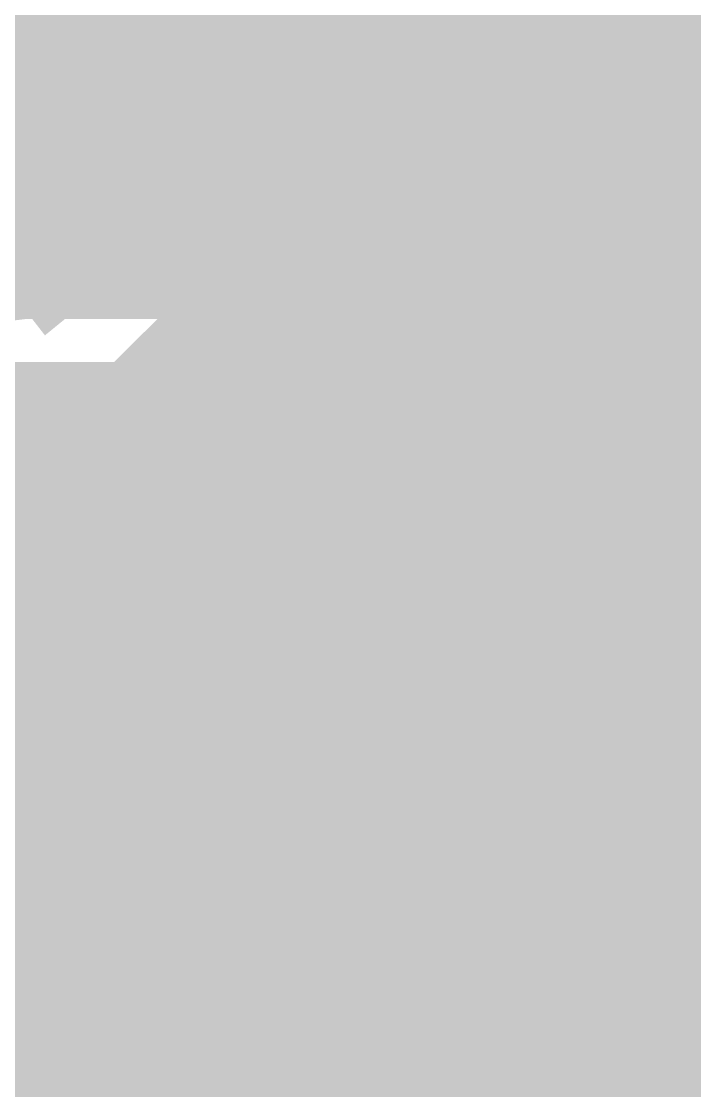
# Model space of a CAD drawing. Header units: millimetres. Extents: x -0.7 to 17.2, y -0.7 to 12.5.
# Drawn here: x 2.926 to 3.494, y 8.684 to 9.586 of the extents above; entities that cross this region are included whole.
import ezdxf

# ---------------------------------------------------------------- set-up
doc = ezdxf.new("R2010")
doc.units = ezdxf.units.MM
doc.layers.add('EQUIPMENT', color=7, linetype='Continuous')

msp = doc.modelspace()

# ---------------------------------------------------------------- linework, layer by layer
at = {"color": 7, "lineweight": 0}
for points, const_width in [([(0, 11.69291973114014), (7.945338726043701, 11.69291973114014), (7.945338726043701, 9.569485664367676), (0, 9.569485664367676), (0, 11.69291973114014)], 1), ([(0, 11.69291973114014), (16.53544235229492, 0)], 0.139669269323349), ([(0, 11.69291973114014), (16.53544235229492, 0)], 0.139669269323349), ([(3.111673177415568, 9.834914930164814), (3.07815880448571, 9.834914930164814), (3.07815880448571, 10.02941628811095), (3.07815880448571, 10.02941628811095), (3.07815880448571, 10.02941628811095), (3.078166572422048, 10.034071223961), (3.078189876231059, 10.03845505883287), (3.078228715912744, 10.04256779272658), (3.078283091467105, 10.04640942564212), (3.078353002894139, 10.0499799575795), (3.078438450193848, 10.05327938853871), (3.078539433366231, 10.05630771851975), (3.078539433366231, 10.05630771851975), (3.078539433366231, 10.05630771851975), (3.078539433366231, 10.05630771851975), (3.078661389966725, 10.05922147143982), (3.078798882439892, 10.06216629610523), (3.078951910785734, 10.065142192516), (3.079120475004251, 10.06814916067211), (3.079304575095441, 10.07118720057358), (3.079504211059306, 10.07425631222039), (3.079719382895846, 10.07735649561255), (3.079719382895846, 10.07735649561255), (3.079719382895846, 10.07735649561255), (3.079719382895846, 10.07735649561255), (3.07795994531548, 10.07561259390486), (3.076248668940403, 10.0739479251478), (3.074585553770616, 10.07236248934139), (3.072970599806122, 10.07085628648561), (3.071403807046917, 10.06942931658048), (3.069885175493002, 10.06808157962598), (3.068414705144377, 10.06681307562212), (3.068414705144377, 10.06681307562212), (3.068414705144377, 10.06681307562212), (3.068414705144377, 10.06681307562212), (3.066912386256772, 10.06554185284055), (3.065298209085909, 10.06417508444202), (3.063572173631792, 10.06271277042655), (3.06173427989442, 10.06115491079414), (3.059784527873793, 10.05950150554477), (3.057722917569911, 10.05775255467846), (3.055549448982774, 10.0559080581952), (3.055549448982774, 10.0559080581952), (3.025936522078254, 10.03173812428213), (3.008008901805724, 10.05472810866559), (3.083240200040663, 10.11319270471358)], 1), ([(3.379418088478019, 10.11361139648216), (3.379418088478019, 10.08437909845816), (3.379418088478019, 10.08437909845816), (3.379418088478019, 10.08437909845816), (3.37737589801498, 10.08502422557096), (3.375262242537639, 10.0856219682721), (3.373077122045995, 10.08617232656159)], 1), ([(2.618131467732283, 10.08657548245749), (2.61303647828874, 10.08557497225726), (2.608140348015428, 10.08428860199983), (2.603443076912348, 10.08271637168519), (2.598944664979498, 10.08085828131334), (2.598944664979498, 10.08085828131334), (2.598944664979498, 10.08085828131334), (2.598944664979498, 10.08085828131334), (2.594533642330443, 10.07874074186783), (2.590098539078741, 10.07640103944308), (2.585639355224395, 10.07383917403908), (2.581156090767403, 10.07105514565585), (2.576648745707766, 10.06804895429336), (2.572117320045484, 10.06482059995164), (2.567561813780557, 10.06137008263067), (2.567561813780557, 10.06137008263067), (2.54923453318348, 10.08436006701413), (2.54923453318348, 10.08436006701413), (2.54923453318348, 10.08436006701413), (2.554010260443566, 10.08817528894613)], 1), ([(3.635415528177332, 10.08657548245749), (3.630320538733789, 10.08557497225726), (3.625424408460478, 10.08428860199983), (3.620727137357398, 10.08271637168519), (3.616228725424548, 10.08085828131334), (3.616228725424548, 10.08085828131334), (3.616228725424548, 10.08085828131334), (3.616228725424548, 10.08085828131334), (3.611817702775493, 10.07874074186783), (3.607382599523791, 10.07640103944308), (3.602923415669445, 10.07383917403908), (3.598440151212453, 10.07105514565585), (3.593932806152816, 10.06804895429336), (3.589401380490535, 10.06482059995164), (3.584845874225607, 10.06137008263067), (3.584845874225607, 10.06137008263067), (3.56651859362853, 10.08436006701413), (3.56651859362853, 10.08436006701413), (3.56651859362853, 10.08436006701413), (3.571294320888617, 10.08817528894613)], 1), ([(4.081305609193946, 10.08657548245749), (4.076210619750404, 10.08557497225726), (4.071314489477092, 10.08428860199983), (4.066617218374012, 10.08271637168519), (4.062118806441163, 10.08085828131334), (4.062118806441163, 10.08085828131334), (4.062118806441163, 10.08085828131334), (4.062118806441163, 10.08085828131334), (4.057707783792107, 10.07874074186783), (4.053272680540406, 10.07640103944308), (4.048813496686058, 10.07383917403908), (4.044330232229068, 10.07105514565585), (4.03982288716943, 10.06804895429336), (4.035291461507149, 10.06482059995164), (4.030735955242221, 10.06137008263067), (4.030735955242221, 10.06137008263067), (4.012408674645144, 10.08436006701413), (4.012408674645144, 10.08436006701413), (4.012408674645144, 10.08436006701413), (4.01718440190523, 10.08817528894613)], 1), ([(3.111692208859594, 10.11319270471358), (3.111673177415568, 9.834914930164814)], 1), ([(2.730109377206972, 9.834914930164814), (2.546132407807235, 9.834914930164814), (2.546132407807235, 9.863366938983745), (2.619022838426972, 9.93703765880855), (2.619022838426972, 9.93703765880855), (2.619022838426972, 9.93703765880855), (2.624901612646934, 9.942956049503834), (2.630510062682363, 9.948683348965218), (2.635848188533259, 9.95421955719271), (2.640915990199622, 9.959564674186312), (2.645713467681452, 9.964718699946017), (2.650240620978749, 9.96968163447183), (2.654497450091512, 9.974453477763745), (2.654497450091512, 9.974453477763745), (2.654497450091512, 9.974453477763745), (2.654497450091512, 9.974453477763745), (2.658475798686589, 9.979118123534214), (2.662167510430823, 9.98375946549566), (2.665572585324217, 9.988377503648103), (2.66869102336677, 9.992972237991534), (2.671522824558481, 9.997543668525953), (2.674067988899352, 10.00209179525136), (2.676326516389381, 10.00661661816775), (2.676326516389381, 10.00661661816775), (2.676326516389381, 10.00661661816775), (2.676326516389381, 10.00661661816775), (2.678290639092232, 10.01118416473401), (2.679952589071567, 10.01587133751985), (2.681312366327386, 10.02067813652528), (2.682369970859691, 10.02560456175031), (2.683125402668479, 10.03065061319493), (2.683578661753753, 10.03581629085914), (2.68372974811551, 10.04110159474294), (2.68372974811551, 10.04110159474294), (2.68372974811551, 10.04110159474294), (2.68372974811551, 10.04110159474294), (2.683451267597824, 10.0474433379686), (2.682615826044762, 10.05333143371216), (2.681223423456326, 10.05876588197364), (2.679274059832516, 10.06374668275303), (2.676767735173331, 10.06827383605033), (2.673704449478772, 10.07234734186553), (2.670084202748839, 10.07596720019865), (2.670084202748839, 10.07596720019865), (2.670084202748839, 10.07596720019865), (2.670084202748839, 10.07596720019865), (2.666018464869971, 10.07912292433562), (2.661618705728603, 10.08179315245152), (2.656884925324738, 10.08397788454634), (2.651817123658375, 10.0856771206201), (2.646415300729514, 10.08689086067278)], 1), ([(2.702174712948096, 10.09150579165069), (2.707250282550795, 10.08496402406435), (2.711403021316642, 10.077809366301), (2.714632929245632, 10.07004181836066), (2.716940006337769, 10.06166138024332), (2.71832425259305, 10.05266805194897), (2.718785668011478, 10.04306183347762), (2.718785668011478, 10.04306183347762), (2.718785668011478, 10.04306183347762), (2.718785668011478, 10.04306183347762), (2.718602733110738, 10.03688049813733), (2.718053928408517, 10.03081024428666), (2.717139253904816, 10.0248510719256), (2.715858709599636, 10.01900298105417), (2.714212295492975, 10.01326597167236), (2.712200011584834, 10.00764004378017), (2.709821857875212, 10.00212519737761), (2.709821857875212, 10.00212519737761), (2.709821857875212, 10.00212519737761), (2.709821857875212, 10.00212519737761), (2.707117450839431, 9.996682981179797), (2.704126406952807, 9.991264068790992), (2.700848726215342, 9.9858684602112), (2.697284408627037, 9.980496155440424), (2.69343345418789, 9.975147154478654), (2.689295862897902, 9.969821457325898), (2.684871634757073, 9.964519063982152), (2.684871634757073, 9.964519063982152), (2.684871634757073, 9.964519063982152), (2.684871634757073, 9.964519063982152), (2.680198055859822, 9.959176665766273), (2.675301537189692, 9.953730953997106), (2.670182078746687, 9.948181928674654), (2.664839680530806, 9.942529589798923), (2.659274342542048, 9.936773937369903), (2.653486064780413, 9.930914971387601), (2.647474847245903, 9.924952691852013), (2.647474847245903, 9.924952691852013), (2.589390880078426, 9.867649013889604), (2.589390880078426, 9.866088435479469), (2.730090345762946, 9.866088435479469), (2.730109377206972, 9.834914930164814)], 1), ([(2.954215335800868, 9.974453477763745), (2.954215335800868, 9.974453477763745), (2.954215335800868, 9.974453477763745), (2.954024244566974, 9.961906318595153), (2.953450970865291, 9.949875727192973), (2.95249551469582, 9.938361703557216), (2.951157876058562, 9.927364247687885), (2.949438054953514, 9.916883359584972), (2.947336051380679, 9.906919039248482), (2.944851865340055, 9.89747128667841), (2.944851865340055, 9.89747128667841), (2.944851865340055, 9.89747128667841), (2.944851865340055, 9.89747128667841), (2.941959085848098, 9.888593312238672), (2.938620426810386, 9.8803274511823), (2.934835888226921, 9.872673703509296), (2.930605470097705, 9.86563206921966), (2.925929172422735, 9.859202548313394), (2.920806995202012, 9.853385140790495), (2.915238938435536, 9.848179846650964), (2.915238938435536, 9.848179846650964), (2.915238938435536, 9.848179846650964), (2.915238938435536, 9.848179846650964), (2.909177617711651, 9.84363055473511), (2.902575648618698, 9.839781153883228), (2.89543303115668, 9.836631644095325), (2.887749765325596, 9.834182025371403), (2.879525851125445, 9.83243229771146), (2.870761288556228, 9.83138246111549), (2.861456077617945, 9.831032515583502), (2.861456077617945, 9.831032515583502), (2.861456077617945, 9.831032515583502), (2.861456077617945, 9.831032515583502), (2.848486731109424, 9.83180814402677), (2.836527216324732, 9.834135029356563), (2.825577533263872, 9.83801317157289), (2.815637681926843, 9.84344257067575), (2.806707662313644, 9.850423226665136), (2.798787474424277, 9.858955139541056), (2.791877118258739, 9.869038309303505), (2.791877118258739, 9.869038309303505), (2.791877118258739, 9.869038309303505), (2.791877118258739, 9.869038309303505), (2.785934258563996, 9.880497568988085), (2.780905684976135, 9.893157751630387), (2.776791397495158, 9.907018857230412), (2.773591396121066, 9.922080885788166), (2.771305680853856, 9.938343837303643), (2.769934251693531, 9.955807711776846), (2.769477108640089, 9.974472509207772), (2.769477108640089, 9.974472509207772), (2.769477108640089, 9.974472509207772), (2.769477108640089, 9.974472509207772), (2.769664315905815, 9.987121816739204), (2.770225937702991, 9.999230475901566), (2.771161974031619, 10.01079848669486), (2.772472424891698, 10.0218258491191), (2.774157290283228, 10.03231256317426), (2.776216570206209, 10.04225862886036), (2.778650264660641, 10.05166404617739), (2.778650264660641, 10.05166404617739), (2.778650264660641, 10.05166404617739), (2.778650264660641, 10.05166404617739), (2.781492552566408, 10.06048764506277), (2.784788487954264, 10.06869913056478), (2.788538070824211, 10.07629850268343), (2.792741301176248, 10.0832857614187), (2.797398179010376, 10.08966090677061)], 1), ([(2.803809833663067, 9.974472509207772), (2.804076273879432, 9.958688839364301), (2.804875594528526, 9.944082788669535), (2.806207795610347, 9.930654357123487), (2.8080728771249, 9.918403544726155), (2.810470839072181, 9.907330351477533), (2.813401681452191, 9.897434777377626), (2.816865404264931, 9.888716822426431), (2.816865404264931, 9.888716822426431), (2.816865404264931, 9.888716822426431), (2.816865404264931, 9.888716822426431), (2.820973477396839, 9.881168330290798), (2.825837370734351, 9.874781144637568), (2.831457084277468, 9.869555265466744), (2.837832618026192, 9.865490692778325), (2.844963971980521, 9.862587426572311), (2.852851146140456, 9.860845466848705), (2.861494140505997, 9.8602648136075), (2.861494140505997, 9.8602648136075), (2.861494140505997, 9.8602648136075), (2.861494140505997, 9.8602648136075), (2.870038870476873, 9.860841582880537), (2.877859628781124, 9.862571890699638), (2.884956415418753, 9.865455737064806), (2.891329230389759, 9.869493121976047), (2.896978073694141, 9.874684045433353), (2.901902945331901, 9.881028507436728), (2.906103845303036, 9.888526507986171), (2.906103845303036, 9.888526507986171), (2.906103845303036, 9.888526507986171), (2.906103845303036, 9.888526507986171), (2.909673600446779, 9.897201739287512), (2.912694162491483, 9.907077893546576), (2.915165531437149, 9.918154970763364), (2.91708770728378, 9.93043297093788), (2.918460690031373, 9.94391189407012), (2.919284479679929, 9.958591740160083), (2.919559076229447, 9.974472509207772), (2.919559076229447, 9.974472509207772), (2.919559076229447, 9.974472509207772), (2.919559076229447, 9.974472509207772), (2.919284868076746, 9.990150146720245), (2.91846224361864, 10.00466647775031), (2.917091202855131, 10.01802150229797), (2.91517174578622, 10.03021522036323), (2.912703872411904, 10.04124763194608), (2.909687582732185, 10.05111873704653), (2.906122876747062, 10.05982853566456), (2.906122876747062, 10.05982853566456), (2.906122876747062, 10.05982853566456), (2.906122876747062, 10.05982853566456), (2.901916927617308, 10.0673770278002), (2.896987783614563, 10.07376421345343), (2.891335444738829, 10.07899009262425), (2.884959910990105, 10.08305466531267), (2.877861182368392, 10.08595793151868), (2.870039258873689, 10.08769989124229)], 1), ([(2.852851146140456, 10.08769989124229), (2.844963971980521, 10.08595793151869), (2.837832618026191, 10.08305466531267), (2.831457084277469, 10.07899009262425), (2.82583737073435, 10.07376421345343), (2.820973477396838, 10.0673770278002), (2.816865404264931, 10.05982853566456), (2.816865404264931, 10.05982853566456), (2.816865404264931, 10.05982853566456), (2.816865404264931, 10.05982853566456), (2.813401681452192, 10.05111873704653), (2.810470839072182, 10.04124763194608), (2.8080728771249, 10.03021522036323), (2.806207795610348, 10.01802150229797), (2.804875594528525, 10.00466647775031), (2.804076273879431, 9.990150146720243), (2.803809833663067, 9.974472509207772)], 1), ([(2.924190319873662, 10.08990287798751), (2.931244382861436, 10.07992574055606), (2.931244382861436, 10.07992574055606), (2.931244382861436, 10.07992574055606), (2.931244382861436, 10.07992574055606), (2.93734803883836, 10.0685589193139), (2.942510997724852, 10.05595854978139), (2.946733259520915, 10.04212463195854), (2.950014824226549, 10.02705716584536), (2.952355691841752, 10.01075615144183), (2.953755862366525, 9.993221588747957), (2.954215335800868, 9.974453477763745)], 1), ([(3.217688877144724, 9.953785329551465), (3.217688877144724, 9.953785329551465), (3.217688877144724, 9.953785329551465), (3.217796074666177, 9.962340546236396), (3.218117667230535, 9.970856146446007), (3.218653654837798, 9.979332130180296), (3.219404037487969, 9.987768497439271), (3.220368815181044, 9.996165248222923), (3.221547987917025, 10.00452238253126), (3.222941555695911, 10.01283990036427), (3.222941555695911, 10.01283990036427), (3.222941555695911, 10.01283990036427), (3.222941555695911, 10.01283990036427), (3.224622537119273, 10.02102614007319), (3.226653075677806, 10.02898944000922), (3.229033171371511, 10.03672980017238), (3.23176282420039, 10.04424722056267), (3.23484203416444, 10.05154170118008), (3.238270801263662, 10.05861324202462), (3.242049125498056, 10.06546184309627), (3.242049125498056, 10.06546184309627), (3.242049125498056, 10.06546184309627), (3.242049125498056, 10.06546184309627), (3.246228663644265, 10.07200438747625), (3.25086107247893, 10.07815775824573), (3.255946352002051, 10.08392195540472), (3.26148450221363, 10.08929697895321)], 1), ([(3.318078579191639, 10.08613387527672), (3.312041727467215, 10.08448746117006), (3.306370745544272, 10.08247517726192), (3.301065633422809, 10.0800970235523), (3.301065633422809, 10.0800970235523), (3.301065633422809, 10.0800970235523), (3.301065633422809, 10.0800970235523), (3.29609881492883, 10.07740077284967), (3.291442713888336, 10.07443419796251), (3.287097330301328, 10.07119729889081), (3.283062664167808, 10.06769007563459), (3.279338715487774, 10.06391252819383), (3.275925484261226, 10.05986465656853), (3.272822970488164, 10.05554646075871), (3.272822970488164, 10.05554646075871), (3.272822970488164, 10.05554646075871), (3.272822970488164, 10.05554646075871), (3.269985731741018, 10.05099755723967), (3.267379200703083, 10.04625756248673), (3.265003377374362, 10.0413264764999), (3.262858261754856, 10.03620429927918), (3.260943853844563, 10.03089103082456), (3.259260153643484, 10.02538667113605), (3.257807161151618, 10.01969122021364), (3.257807161151618, 10.01969122021364), (3.257807161151618, 10.01969122021364), (3.257807161151618, 10.01969122021364), (3.256541375925479, 10.01384468292948), (3.255419297521575, 10.0078870641557), (3.254440925939909, 10.00181836389229), (3.253606261180482, 9.995638582139264), (3.252915303243292, 9.989347718896614), (3.252368052128339, 9.982945774164346), (3.251964507835623, 9.976432747942454), (3.251964507835623, 9.976432747942454), (3.254305375450826, 9.976432747942454), (3.254305375450826, 9.976432747942454), (3.254305375450826, 9.976432747942454), (3.25700978248661, 9.980247969874451), (3.260000826373232, 9.983896181175197), (3.263278507110696, 9.987377381844693), (3.266842824699002, 9.990691571882945), (3.270693779138149, 9.993838751289944), (3.274831370428137, 9.996818920065696), (3.279255598568966, 9.999632078210198), (3.279255598568966, 9.999632078210198), (3.279255598568966, 9.999632078210198), (3.279255598568966, 9.999632078210198), (3.284001030877338, 10.00216675583702), (3.289113109780821, 10.0043114830597), (3.29459183527942, 10.00606625987827), (3.300437207373133, 10.00743108629271), (3.306649226061959, 10.00840596230302), (3.3132278913459, 10.00899088790921), (3.320173203224954, 10.00918586311127), (3.320173203224954, 10.00918586311127), (3.320173203224954, 10.00918586311127), (3.320173203224954, 10.00918586311127), (3.330245497876532, 10.00873648799417), (3.339745295620061, 10.00738836264285), (3.348672596455541, 10.00514148705733), (3.357027400382973, 10.0019958612376), (3.364809707402357, 9.997951485183654), (3.372019517513691, 9.993008358895501), (3.378656830716977, 9.98716648237314), (3.378656830716977, 9.98716648237314), (3.378656830716977, 9.98716648237314), (3.378656830716977, 9.98716648237314), (3.384549198825531, 9.980497320630874), (3.389535048763536, 9.973072338682998), (3.393614380530994, 9.964891536529517), (3.396787194127908, 9.955954914170434), (3.399053489554274, 9.946262471605744), (3.400413266810094, 9.935814208835447), (3.400866525895367, 9.924610125859544), (3.400866525895367, 9.924610125859544), (3.400866525895367, 9.924610125859544), (3.400866525895367, 9.924610125859544), (3.400377145906127, 9.912518556157124), (3.398909005938402, 9.901191351390276), (3.396462105992197, 9.890628511559004), (3.393036446067511, 9.880830036663312), (3.388632026164341, 9.871795926703196), (3.383248846282689, 9.863526181678658), (3.376886906422556, 9.856020801589693), (3.376886906422556, 9.856020801589693), (3.376886906422556, 9.856020801589693), (3.376886906422556, 9.856020801589693), (3.369702730501134, 9.849401354639985), (3.361841967324745, 9.843800284144073), (3.353304616893389, 9.839217590101967), (3.344090679207068, 9.835653272513662), (3.334200154265779, 9.833107331379157), (3.323633042069525, 9.831579766698455), (3.312389342618303, 9.831070578471554), (3.312389342618303, 9.831070578471554), (3.312389342618303, 9.831070578471554), (3.312389342618303, 9.831070578471554), (3.304918529846041, 9.83134090265609), (3.29765512097398, 9.832151875209687), (3.29059911600212, 9.83350349613235), (3.283750514930464, 9.835395765424085), (3.277109317759009, 9.837828683084883), (3.270675524487757, 9.840802249114748), (3.264449135116706, 9.844316463513678), (3.264449135116706, 9.844316463513678), (3.264449135116706, 9.844316463513678), (3.264449135116706, 9.844316463513678), (3.258500061072893, 9.848392688106605), (3.252909088894222, 9.853041409607576), (3.247676218580694, 9.858262628016597), (3.24280145013231, 9.864056343333669), (3.238284783549068, 9.870422555558786), (3.234126218830971, 9.877361264691956), (3.230325755978015, 9.884872470733171), (3.230325755978015, 9.884872470733171), (3.230325755978015, 9.884872470733171), (3.230325755978015, 9.884872470733171), (3.226968453893095, 9.892957727269705), (3.224128496368229, 9.901629462999693), (3.221805883403418, 9.910887677923135), (3.220000614998663, 9.920732372040034), (3.218712691153961, 9.93116354535039), (3.217942111869315, 9.9421811978542), (3.217688877144724, 9.953785329551465)], 1), ([(3.747393437652022, 9.834914930164814), (3.563416468252285, 9.834914930164814), (3.563416468252285, 9.863366938983745), (3.636306898872022, 9.93703765880855), (3.636306898872022, 9.93703765880855), (3.636306898872022, 9.93703765880855), (3.642185673091985, 9.942956049503834), (3.647794123127413, 9.948683348965218), (3.653132248978308, 9.95421955719271), (3.658200050644672, 9.959564674186312), (3.662997528126501, 9.964718699946017), (3.667524681423799, 9.96968163447183), (3.671781510536562, 9.974453477763745), (3.671781510536562, 9.974453477763745), (3.671781510536562, 9.974453477763745), (3.671781510536562, 9.974453477763745), (3.675759859131638, 9.979118123534214), (3.679451570875873, 9.98375946549566), (3.682856645769266, 9.988377503648103), (3.68597508381182, 9.992972237991534), (3.688806885003531, 9.997543668525953), (3.691352049344402, 10.00209179525136), (3.693610576834431, 10.00661661816775), (3.693610576834431, 10.00661661816775), (3.693610576834431, 10.00661661816775), (3.693610576834431, 10.00661661816775), (3.695574699537282, 10.01118416473401), (3.697236649516617, 10.01587133751985), (3.698596426772436, 10.02067813652528), (3.699654031304741, 10.02560456175031), (3.700409463113529, 10.03065061319493), (3.700862722198803, 10.03581629085914), (3.70101380856056, 10.04110159474294), (3.70101380856056, 10.04110159474294), (3.70101380856056, 10.04110159474294), (3.70101380856056, 10.04110159474294), (3.700735328042874, 10.0474433379686), (3.699899886489812, 10.05333143371216), (3.698507483901376, 10.05876588197364), (3.696558120277566, 10.06374668275303), (3.694051795618381, 10.06827383605033), (3.690988509923822, 10.07234734186553), (3.687368263193889, 10.07596720019865), (3.687368263193889, 10.07596720019865), (3.687368263193889, 10.07596720019865), (3.687368263193889, 10.07596720019865), (3.683302525315021, 10.07912292433562), (3.678902766173652, 10.08179315245152), (3.674168985769787, 10.08397788454634), (3.669101184103424, 10.0856771206201), (3.663699361174564, 10.08689086067278)], 1), ([(3.719458773393147, 10.09150579165069), (3.724534342995846, 10.08496402406435), (3.728687081761691, 10.077809366301), (3.731916989690683, 10.07004181836066), (3.734224066782819, 10.06166138024332), (3.7356083130381, 10.05266805194897), (3.736069728456528, 10.04306183347762), (3.736069728456528, 10.04306183347762), (3.736069728456528, 10.04306183347762), (3.736069728456528, 10.04306183347762), (3.735886793555788, 10.03688049813733), (3.735337988853567, 10.03081024428666), (3.734423314349866, 10.0248510719256), (3.733142770044686, 10.01900298105417), (3.731496355938025, 10.01326597167236), (3.729484072029885, 10.00764004378017), (3.727105918320262, 10.00212519737761), (3.727105918320262, 10.00212519737761), (3.727105918320262, 10.00212519737761), (3.727105918320262, 10.00212519737761), (3.724401511284481, 9.996682981179797), (3.721410467397857, 9.991264068790992), (3.718132786660392, 9.9858684602112), (3.714568469072087, 9.980496155440424), (3.71071751463294, 9.975147154478654), (3.706579923342952, 9.969821457325898), (3.702155695202123, 9.964519063982152), (3.702155695202123, 9.964519063982152), (3.702155695202123, 9.964519063982152), (3.702155695202123, 9.964519063982152), (3.697482116304871, 9.959176665766273), (3.692585597634742, 9.953730953997106), (3.687466139191737, 9.948181928674654), (3.682123740975856, 9.942529589798923), (3.676558402987098, 9.936773937369903), (3.670770125225464, 9.930914971387601), (3.664758907690953, 9.924952691852013), (3.664758907690953, 9.924952691852013), (3.606674940523476, 9.867649013889604), (3.606674940523476, 9.866088435479469), (3.747374406207996, 9.866088435479469), (3.747393437652022, 9.834914930164814)], 1), ([(3.971499396245918, 9.974453477763745), (3.971499396245918, 9.974453477763745), (3.971499396245918, 9.974453477763745), (3.971308305012024, 9.961906318595153), (3.970735031310341, 9.949875727192973), (3.96977957514087, 9.938361703557216), (3.968441936503612, 9.927364247687885), (3.966722115398564, 9.916883359584972), (3.964620111825729, 9.906919039248482), (3.962135925785105, 9.89747128667841), (3.962135925785105, 9.89747128667841), (3.962135925785105, 9.89747128667841), (3.962135925785105, 9.89747128667841), (3.959243146293148, 9.888593312238672), (3.955904487255436, 9.8803274511823), (3.952119948671972, 9.872673703509296), (3.947889530542755, 9.86563206921966), (3.943213232867785, 9.859202548313394), (3.938091055647062, 9.853385140790495), (3.932522998880586, 9.848179846650964), (3.932522998880586, 9.848179846650964), (3.932522998880586, 9.848179846650964), (3.932522998880586, 9.848179846650964), (3.926461678156702, 9.84363055473511), (3.919859709063748, 9.839781153883228), (3.91271709160173, 9.836631644095325), (3.905033825770647, 9.834182025371403), (3.896809911570495, 9.83243229771146), (3.888045349001278, 9.83138246111549), (3.878740138062994, 9.831032515583502), (3.878740138062994, 9.831032515583502), (3.878740138062994, 9.831032515583502), (3.878740138062994, 9.831032515583502), (3.865770791554474, 9.83180814402677), (3.853811276769782, 9.834135029356563), (3.842861593708921, 9.83801317157289), (3.832921742371893, 9.84344257067575), (3.823991722758694, 9.850423226665136), (3.816071534869327, 9.858955139541056), (3.809161178703789, 9.869038309303505), (3.809161178703789, 9.869038309303505), (3.809161178703789, 9.869038309303505), (3.809161178703789, 9.869038309303505), (3.803218319009046, 9.880497568988085), (3.798189745421185, 9.893157751630387), (3.794075457940208, 9.907018857230412), (3.790875456566116, 9.922080885788166), (3.788589741298907, 9.938343837303643), (3.787218312138581, 9.955807711776846), (3.786761169085139, 9.974472509207772), (3.786761169085139, 9.974472509207772), (3.786761169085139, 9.974472509207772), (3.786761169085139, 9.974472509207772), (3.786948376350865, 9.987121816739204), (3.787509998148042, 9.999230475901566), (3.788446034476668, 10.01079848669486), (3.789756485336748, 10.0218258491191), (3.791441350728278, 10.03231256317426), (3.793500630651259, 10.04225862886036), (3.795934325105691, 10.05166404617739), (3.795934325105691, 10.05166404617739), (3.795934325105691, 10.05166404617739), (3.795934325105691, 10.05166404617739), (3.798776613011458, 10.06048764506277), (3.802072548399314, 10.06869913056478), (3.805822131269261, 10.07629850268343), (3.810025361621298, 10.0832857614187), (3.814682239455426, 10.08966090677061)], 1), ([(3.821093894108117, 9.974472509207772), (3.821360334324482, 9.958688839364301), (3.822159654973575, 9.944082788669535), (3.823491856055397, 9.930654357123487), (3.82535693756995, 9.918403544726155), (3.827754899517231, 9.907330351477533), (3.830685741897241, 9.897434777377626), (3.834149464709981, 9.888716822426431), (3.834149464709981, 9.888716822426431), (3.834149464709981, 9.888716822426431), (3.834149464709981, 9.888716822426431), (3.838257537841889, 9.881168330290798), (3.8431214311794, 9.874781144637568), (3.848741144722517, 9.869555265466744), (3.855116678471242, 9.865490692778325), (3.862248032425571, 9.862587426572311), (3.870135206585506, 9.860845466848705), (3.878778200951047, 9.8602648136075), (3.878778200951047, 9.8602648136075), (3.878778200951047, 9.8602648136075), (3.878778200951047, 9.8602648136075), (3.887322930921923, 9.860841582880537), (3.895143689226174, 9.862571890699638), (3.902240475863803, 9.865455737064806), (3.908613290834809, 9.869493121976047), (3.914262134139191, 9.874684045433353), (3.91918700577695, 9.881028507436728), (3.923387905748086, 9.888526507986171), (3.923387905748086, 9.888526507986171), (3.923387905748086, 9.888526507986171), (3.923387905748086, 9.888526507986171), (3.926957660891829, 9.897201739287512), (3.929978222936533, 9.907077893546576), (3.932449591882199, 9.918154970763364), (3.93437176772883, 9.93043297093788), (3.935744750476423, 9.94391189407012), (3.936568540124979, 9.958591740160083), (3.936843136674497, 9.974472509207772), (3.936843136674497, 9.974472509207772), (3.936843136674497, 9.974472509207772), (3.936843136674497, 9.974472509207772), (3.936568928521796, 9.990150146720245), (3.93574630406369, 10.00466647775031), (3.934375263300181, 10.01802150229797), (3.93245580623127, 10.03021522036323), (3.929987932856954, 10.04124763194608), (3.926971643177235, 10.05111873704653), (3.923406937192112, 10.05982853566456), (3.923406937192112, 10.05982853566456), (3.923406937192112, 10.05982853566456), (3.923406937192112, 10.05982853566456), (3.919200988062358, 10.0673770278002), (3.914271844059613, 10.07376421345343), (3.908619505183878, 10.07899009262425), (3.902243971435155, 10.08305466531267), (3.895145242813442, 10.08595793151868), (3.887323319318739, 10.08769989124229)], 1), ([(3.870135206585507, 10.08769989124229), (3.862248032425571, 10.08595793151869), (3.855116678471241, 10.08305466531267), (3.848741144722518, 10.07899009262425), (3.8431214311794, 10.07376421345343), (3.838257537841888, 10.0673770278002), (3.834149464709981, 10.05982853566456), (3.834149464709981, 10.05982853566456), (3.834149464709981, 10.05982853566456), (3.834149464709981, 10.05982853566456), (3.830685741897242, 10.05111873704653), (3.827754899517231, 10.04124763194608), (3.825356937569949, 10.03021522036323), (3.823491856055398, 10.01802150229797), (3.822159654973575, 10.00466647775031), (3.821360334324481, 9.990150146720243), (3.821093894108117, 9.974472509207772)], 1), ([(3.941474380318712, 10.08990287798751), (3.948528443306486, 10.07992574055606), (3.948528443306486, 10.07992574055606), (3.948528443306486, 10.07992574055606), (3.948528443306486, 10.07992574055606), (3.954632099283411, 10.0685589193139), (3.959795058169902, 10.05595854978139), (3.964017319965965, 10.04212463195854), (3.967298884671599, 10.02705716584536), (3.969639752286802, 10.01075615144183), (3.971039922811574, 9.993221588747957), (3.971499396245918, 9.974453477763745)], 1), ([(3.311989682293756, 9.859922247615032), (3.318813037572318, 9.860244616973027), (3.32525421038309, 9.861211725047001), (3.331313200726074, 9.862823571836959), (3.336990008601271, 9.865080157342907), (3.342284634008679, 9.867981481564835), (3.347197076948298, 9.871527544502747), (3.35172733742013, 9.875718346156646), (3.35172733742013, 9.875718346156646), (3.35172733742013, 9.875718346156646), (3.35172733742013, 9.875718346156646), (3.355761615156834, 9.880580297510077), (3.359175234780198, 9.88615068465745), (3.361968196290223, 9.892429507598775), (3.36414049968691, 9.899416766334053), (3.365692144970258, 9.907112460863276), (3.366623132140266, 9.91551659118645), (3.366933461196936, 9.92462915730357), (3.366933461196936, 9.92462915730357), (3.366933461196936, 9.92462915730357), (3.366933461196936, 9.92462915730357), (3.366659253044235, 9.93198073225306), (3.365836628586129, 9.938886427656792), (3.36446558782262, 9.945346243514773), (3.362546130753709, 9.951360179827006), (3.360078257379393, 9.95692823659348), (3.357061967699674, 9.962050413814204), (3.353497261714551, 9.966726711489173), (3.353497261714551, 9.966726711489173), (3.353497261714551, 9.966726711489173), (3.353497261714551, 9.966726711489173), (3.349378701868591, 9.970861972398263), (3.344711725717224, 9.974361039321334), (3.339496333260454, 9.977223912258392), (3.333732524498283, 9.97945059120944), (3.327420299430707, 9.981041076174474), (3.320559658057728, 9.981995367153495), (3.313150600379345, 9.9823134641465), (3.313150600379345, 9.9823134641465), (3.313150600379345, 9.9823134641465), (3.313150600379345, 9.9823134641465), (3.308009780111414, 9.982158105419758), (3.303060051077374, 9.981692029239527), (3.29830141327723, 9.98091523560581), (3.293733866710981, 9.97982772451861), (3.289357411378625, 9.97842949597792), (3.285172047280164, 9.976720549983746), (3.281177774415596, 9.974700886536084), (3.281177774415596, 9.974700886536084), (3.281177774415596, 9.974700886536084), (3.281177774415596, 9.974700886536084), (3.27740216895892, 9.972447796601493), (3.273872807084131, 9.970027696035649), (3.27058968879123, 9.967440584838556), (3.267552814080218, 9.964686463010219), (3.264762182951094, 9.96176533055063), (3.262217795403857, 9.958677187459791), (3.259919651438508, 9.955422033737705), (3.259919651438508, 9.955422033737705), (3.259919651438508, 9.955422033737705), (3.259919651438508, 9.955422033737705), (3.257905037149467, 9.952062401271885), (3.256200363520277, 9.948671697060714), (3.254805630550939, 9.945249921104192), (3.253720838241455, 9.941797073402327), (3.252945986591823, 9.93831315395511), (3.252481075602045, 9.934798162762547), (3.252326105272118, 9.931252099824633), (3.252326105272118, 9.931252099824633), (3.252326105272118, 9.931252099824633), (3.252326105272118, 9.931252099824633), (3.252461267364385, 9.926465885850494), (3.252866753641184, 9.921688216606322), (3.253542564102517, 9.91691909209212), (3.254488698748383, 9.912158512307895), (3.255705157578783, 9.907406477253637), (3.257191940593715, 9.902662986929352), (3.25894904779318, 9.897928041335035), (3.25894904779318, 9.897928041335035), (3.25894904779318, 9.897928041335035), (3.25894904779318, 9.897928041335035), (3.26097647917718, 9.893311556769863), (3.263274234745711, 9.888934324643872), (3.265842314498776, 9.884796344957067), (3.268680718436374, 9.880897617709447), (3.271789446558505, 9.87723814290101), (3.275168498865169, 9.87381792053176), (3.278817875356367, 9.870636950601693), (3.278817875356367, 9.870636950601693), (3.278817875356367, 9.870636950601693), (3.278817875356367, 9.870636950601693), (3.282743401984351, 9.867794274299111), (3.286940029590501, 9.865388932812309), (3.291407758174818, 9.863420926141288), (3.296146587737303, 9.861890254286052), (3.301156518277954, 9.860796917246596), (3.306437549796772, 9.860140915022923), (3.311989682293756, 9.859922247615032)], 1), ([(3.434791264337036, 9.924172402646946), (3.434791264337036, 9.954565618756533), (3.529111100930095, 9.954565618756533), (3.529111100930095, 9.924172402646946), (3.434791264337036, 9.924172402646946)], 1)]:
    msp.add_lwpolyline(points, dxfattribs=dict(at, const_width=const_width))
at = {"layer": 'EQUIPMENT', "color": 7, "lineweight": 0, "const_width": 0.9904999732971191}
msp.add_lwpolyline([(3.176222495642161, 7.550153654816072), (4.194522231743221, 7.550153654816072), (4.194522231743221, 8.803445637709684), (3.176222495642161, 8.803445637709684), (3.176222495642161, 7.550153654816072), (3.176222495642161, 7.550153654816072)], dxfattribs=at)

doc.saveas('drawing.dxf')
